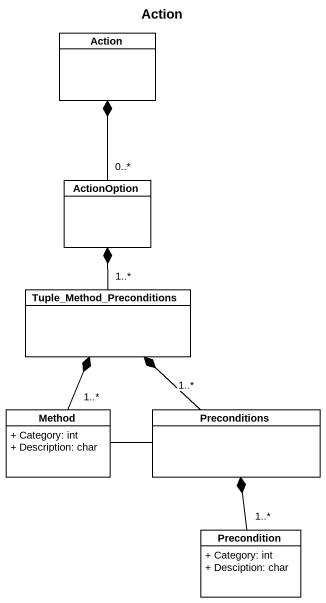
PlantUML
@startuml
title Action
hide circle
hide empty members
skinparam classAttributeIconSize 0
class "Action" as Action_
class ActionOption
class Tuple_Method_Preconditions
class Method {
  + Category: int
  + Description: char
}
class Preconditions
class Precondition {
  + Category: int
  + Desciption: char
}
ActionOption "0..*" -up-* Action_
Tuple_Method_Preconditions "1..*" -up-* ActionOption
Method "1..*" -up-* Tuple_Method_Preconditions
Method -right- Preconditions
Preconditions "1..*" -up-* Tuple_Method_Preconditions
Precondition "1..*" -up-* Preconditions
@enduml
